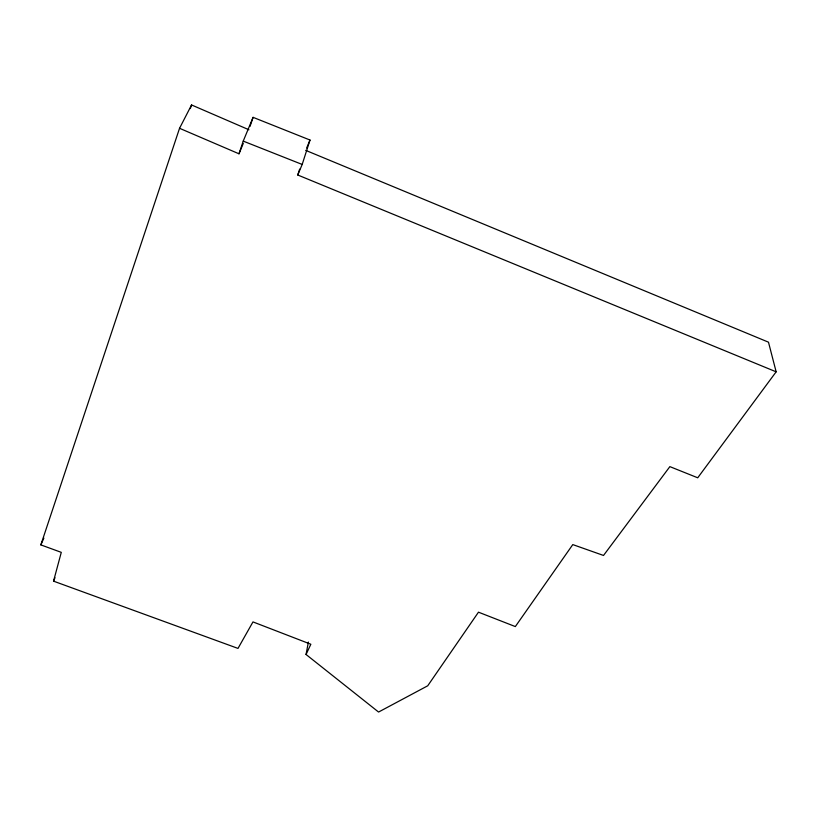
<?xml version="1.0" encoding="UTF-8"?>
<svg xmlns="http://www.w3.org/2000/svg" width="817" height="817" viewBox="0 0 817 817"><rect width="100%" height="100%" fill="white"/><g stroke="black" fill="none" stroke-linecap="round" stroke-linejoin="round"><path stroke-width="1.23" d="M305.681 150.359L768.48 342.18L776.15 371.827L697.728 477.792L669.869 466.63L603.518 555.458L572.788 544.592L515.333 626.578L478.476 612.178L427.72 685.8L378.567 712.046L306.048 654.488L308.387 642.039M306.048 654.488L310.848 644.245L252.974 621.911L237.992 648.412L53.544 581.153L61.285 552.353L40.85 544.888L179.546 128.3L191.556 104.954L248.919 129.76M776.15 371.827L297.756 175.001L299.645 169.129M297.756 175.001L302.188 164.452L310 140.034L253.086 117.342L243.231 141.116L238.993 153.8L179.546 128.3M190.341 108.579L191.556 104.954M250.053 126.369L253.086 117.342M238.993 153.8L243.241 143.496M306.641 148.061L310 140.034M53.544 581.153L54.994 577.731M40.85 544.888L43.873 538.107M243.231 141.116L302.188 164.452"/></g></svg>
